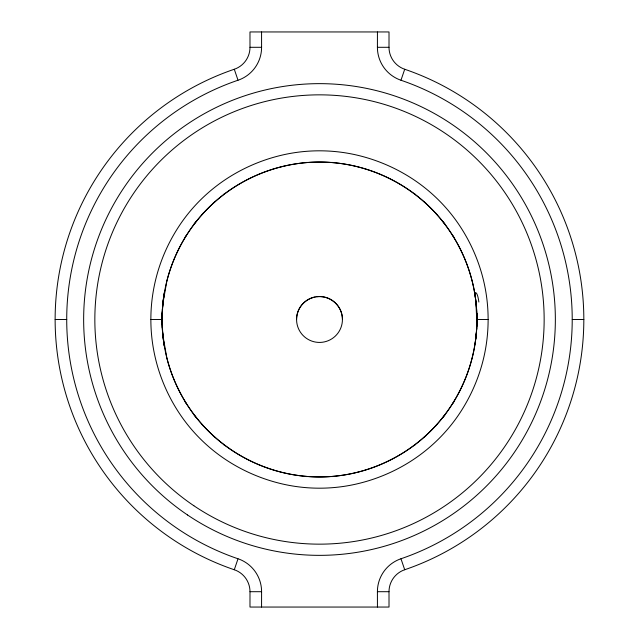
<?xml version="1.0" encoding="UTF-8"?>
<svg xmlns="http://www.w3.org/2000/svg" width="639" height="639" viewBox="0 0 639 639"><rect width="100%" height="100%" fill="white"/><g stroke="black" fill="none" stroke-linecap="round" stroke-linejoin="round"><path stroke-width="0.96" d="M261.567 607.05L261.591 591.698A34.786 34.786 0 0 0 238.027 558.758L234.289 569.74A23.188 23.188 0 0 1 249.993 591.698L249.985 607.05L389.015 607.05L389.007 591.698A23.188 23.188 0 0 1 404.711 569.74A264.362 264.362 0 0 0 404.711 69.26A23.188 23.188 0 0 1 389.007 47.302L389.015 31.95L249.985 31.95L249.993 47.302A23.188 23.188 0 0 1 234.289 69.26L238.027 80.242A34.786 34.786 0 0 0 261.591 47.302L261.567 31.95M404.711 569.74L400.972 558.758A252.764 252.764 0 0 0 400.972 80.242A34.786 34.786 0 0 1 377.409 47.302L377.433 31.95M475.751 300.314L476.902 322.28M162.09 321.361L162.274 311.688M476.902 322.192L476.846 324.428M150.868 319.5C150.836 302.942 153.36 286.416 158.153 270.577A171.899 171.899 0 0 1 179.287 225.775C193.002 205.071 211.461 187.602 232.812 174.926A173.409 173.409 0 0 1 278.588 155.956C305.306 149.095 333.694 149.103 360.412 155.956A173.409 173.409 0 0 1 406.188 174.934C427.539 187.602 445.998 205.071 459.705 225.775A171.899 171.899 0 0 1 480.84 270.585C490.552 302.239 490.544 336.761 480.847 368.423A171.899 171.899 0 0 1 459.713 413.225C445.998 433.929 427.539 451.398 406.188 464.074A173.409 173.409 0 0 1 360.412 483.044C333.694 489.905 305.306 489.897 278.588 483.044A173.409 173.409 0 0 1 232.812 464.066C211.461 451.398 193.002 433.929 179.295 413.225A171.899 171.899 0 0 1 158.16 368.415C153.352 352.584 150.836 336.058 150.868 319.5L162.074 319.5L162.801 334.916L166.795 357.72A160.317 160.317 0 0 0 188.609 406.995C201.397 426.333 218.65 442.627 238.571 454.465A161.891 161.891 0 0 0 281.312 472.181C306.249 478.579 332.751 478.579 357.688 472.181A161.891 161.891 0 0 0 400.429 454.465C420.358 442.635 437.595 426.325 450.391 406.995A160.317 160.317 0 0 0 472.197 357.72C478.499 332.759 478.491 306.241 472.205 281.28A160.317 160.317 0 0 0 450.391 232.005C437.595 212.667 420.35 196.373 400.429 184.535A161.891 161.891 0 0 0 357.688 166.819C332.751 160.421 306.249 160.421 281.312 166.819A161.891 161.891 0 0 0 238.571 184.535C218.642 196.365 201.405 212.675 188.609 232.005A160.317 160.317 0 0 0 166.803 281.28L162.801 304.084L162.074 319.5M476.878 323.206L476.862 323.821M476.846 324.332L476.686 328.103M476.838 324.764L476.814 325.443M476.798 325.778L476.774 326.449M476.694 327.991L476.526 330.706M476.67 328.43L476.63 329.085M162.354 310.187L163.057 301.928M476.614 329.404L476.558 330.219M162.458 308.541L162.194 313.501A5.599 1.246 2.2 0 1 161.963 313.829M476.51 330.954L476.398 332.376M476.486 331.186L476.374 332.607M162.514 307.75L162.913 303.285M476.359 332.839L476.111 335.515M476.319 333.302L476.239 334.205M476.175 334.868L475.903 337.376M475.999 336.569L476.039 336.154M163.049 302.047L163.137 301.273M475.927 337.16L475.815 338.151M163.113 301.456L163.52 298.229M475.839 337.935L475.728 338.902M163.185 300.881L163.249 300.314M163.32 299.771L163.456 298.725M475.656 339.421L475.592 339.964M475.616 339.772L475.544 340.307M475.52 340.451L475.408 341.282M163.504 298.341L163.999 294.978M475.48 340.779L475.368 341.585M163.576 297.814L163.72 296.823M163.776 296.448L163.888 295.673M475.224 342.544L475.16 342.991M163.911 295.522L164.135 294.124M475.073 343.55L475.017 343.958M164.095 294.363L164.327 292.974M164.391 292.622L164.263 293.373M400.972 80.242L404.711 69.26M315.259 296.959C307.335 298.397 300.426 304.332 297.846 311.968A44.778 31.662 0 0 0 296.576 319.5M249.993 47.302L261.591 47.302M377.409 47.302L389.007 47.302M55.162 319.5L66.768 319.5M476.926 319.5L488.132 319.5M572.232 319.5L583.838 319.5M249.993 591.698L261.591 591.698M377.433 607.05L377.409 591.698L389.007 591.698M474.609 292.598L474.705 293.181M164.351 346.146L164.303 345.875M474.737 293.373L475.68 299.771M164.199 345.284L164.271 345.715M164.223 345.419L164.087 344.581M163.991 344.006L164.063 344.421M163.911 343.494L163.983 343.958M163.848 343.063L163.76 342.464M163.736 342.272L163.608 341.41M163.632 341.585L163.504 340.635M163.52 340.779L163.32 339.261M163.344 339.421L163.113 337.552M163.185 338.151L163.025 336.761M163.097 337.376L162.889 335.515M163.001 336.569L162.761 334.205M162.873 335.299L162.641 332.839M162.745 333.981L162.514 331.186M162.602 332.376L162.426 329.98M162.474 330.706L162.362 328.989M162.37 329.085L162.226 326.433M162.314 328.103L162.274 327.448M162.258 327.12L162.186 325.387M162.186 325.443L162.098 322.192M162.154 324.428L162.138 323.821M162.082 321.121L162.098 322.28M342.432 319.5A22.932 22.932 0 0 1 308.038 339.357A22.932 22.932 0 0 1 308.038 299.643A22.932 22.932 0 0 1 342.432 319.5A44.778 31.662 0 0 0 341.162 311.968C338.566 304.34 331.673 298.397 323.741 296.959A16.582 11.726 0 0 0 316.632 296.752M454.057 401.516A157.577 157.577 0 0 1 453.067 403.113M445.647 413.936A157.577 157.577 0 0 1 442.787 417.642M437.356 424.104A157.577 157.577 0 0 1 435.471 426.189M426.189 435.471A157.577 157.577 0 0 1 424.104 437.356M415.43 444.52A157.577 157.577 0 0 1 413.936 445.647M333.542 476.454A157.577 157.577 0 0 1 331.673 476.606M307.327 476.606A157.577 157.577 0 0 1 305.458 476.454M225.064 445.647A157.577 157.577 0 0 1 223.57 444.52M214.896 437.356A157.577 157.577 0 0 1 212.811 435.471M203.529 426.189A157.577 157.577 0 0 1 201.644 424.104M196.213 417.642A157.577 157.577 0 0 1 193.353 413.936M185.933 403.113A157.577 157.577 0 0 1 184.943 401.516M184.943 237.484A157.577 157.577 0 0 1 185.933 235.887M193.353 225.064A157.577 157.577 0 0 1 196.213 221.358M201.644 214.896A157.577 157.577 0 0 1 203.529 212.811M212.811 203.529A157.577 157.577 0 0 1 214.896 201.644M223.57 194.48A157.577 157.577 0 0 1 225.064 193.353M305.458 162.546A157.577 157.577 0 0 1 307.327 162.394M331.673 162.394A157.577 157.577 0 0 1 333.542 162.546M413.936 193.353A157.577 157.577 0 0 1 415.43 194.48M424.104 201.644A157.577 157.577 0 0 1 426.189 203.529M435.471 212.811A157.577 157.577 0 0 1 437.356 214.896M442.787 221.358A157.577 157.577 0 0 1 445.647 225.064M453.067 235.887A157.577 157.577 0 0 1 454.057 237.484M474.801 293.237A27.413 4.329 -90 0 1 478.867 302.039M477.037 313.829A5.599 1.246 -2.2 0 1 476.806 313.501M476.926 313.318A25.824 4.265 -90 0 1 477.053 319.5M162.202 319.5A25.824 4.01 -89.9 0 1 162.314 313.685M234.249 569.74A264.362 264.362 0 0 1 234.249 69.26M237.964 558.758A252.764 252.764 0 0 1 237.964 80.242M377.409 591.698A34.786 34.786 0 0 1 400.972 558.758M187.547 514.986A235.855 235.855 0 0 0 554.772 336.034A235.855 235.855 0 0 0 216.182 107.48A235.855 235.855 0 0 0 187.547 514.986M193.817 505.705A224.648 224.648 0 0 0 543.597 335.243A224.648 224.648 0 0 0 221.086 117.552A224.648 224.648 0 0 0 193.817 505.705M228.858 448.211A157.426 157.426 0 0 0 476.287 333.646A157.426 157.426 0 0 0 253.356 176.644A157.426 157.426 0 0 0 228.858 448.211"/></g></svg>
